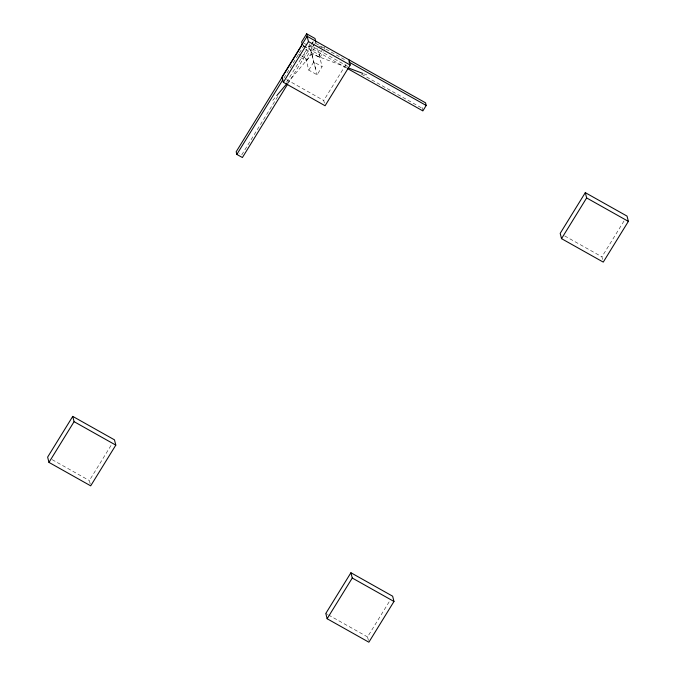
<?xml version="1.0" encoding="UTF-8"?>
<svg xmlns="http://www.w3.org/2000/svg" width="676" height="676" viewBox="0 0 676 676"><rect width="100%" height="100%" fill="white"/><g stroke="black" fill="none" stroke-linecap="round" stroke-linejoin="round"><path stroke-width="0.51" stroke-dasharray="3.38 2.54" d="M283.878 78.12L303.803 45.807L303.355 44.05M277.701 96.55L241.729 154.888L239.346 153.553M286.556 82.193L308.695 46.298L309.363 48.934L288.331 83.038M310.977 45.005L309.98 46.636L307.47 45.224M311.484 44.193L312.988 41.751M311.881 44.168L313.318 41.836M346.534 67.997L311.594 48.359L314.94 42.926L346.205 60.502M300.668 57.654L306.515 60.941L305.848 58.305L314.382 44.455M314.881 43.644L315.886 42.013M306.515 60.941L316.055 45.469M308.755 70.11L313.782 61.964L322.122 66.654L317.103 74.799L308.755 70.11L304.2 52.103M305.696 49.517L319.883 57.485L319.216 54.849L322.731 49.145M319.883 57.485L323.398 51.79M90.254 484.084L89.359 480.56L111.743 444.267M324.412 103.115L323.745 100.471L346.129 64.178M422.863 110.898L422.196 108.261L423.624 105.929M368.42 640.442L367.524 636.919L389.908 600.618M602.586 259.466L601.919 256.829L624.303 220.528M272.766 100.352L276.129 96.364M287.587 82.81L311.839 54.114L347.05 67.448M363.68 73.743L368.564 75.594M319.064 46.061L324.066 48.875M347.709 66.392L310.926 45.715L311.594 48.359M361.499 74.149L422.196 108.261M304.132 43.348L306.642 44.76M303.803 45.807L309.363 48.934M303.355 45.934L319.216 54.849M298.336 54.08L300.837 55.483M301.673 55.956L305.848 58.305M286.556 79.565L323.745 100.471M564.722 235.924L601.919 256.829M52.17 459.663L89.359 480.56M325.807 613.462L327.615 614.484M328.528 614.991L367.524 636.919M324.235 46.703L324.902 49.34M317.568 48.655L322.122 66.654M309.202 43.855L317.103 74.799M311.839 54.114L316.106 71.022"/><path stroke-width="1.01" d="M315.886 42.013L314.999 38.49L306.65 33.8L301.631 41.946L302.299 44.582M72.746 416.382L47.633 457.111L48.968 462.392L90.694 485.841L115.807 445.121L114.472 439.839L72.746 416.382L74.081 421.663L48.968 462.392M347.456 68.521L422.863 110.898L426.21 105.473L425.542 102.828L307.132 36.293L282.019 77.022L283.362 82.303L325.08 105.752L350.193 65.031L348.858 59.75M302.578 44.067L236.169 151.762L236.837 154.407L242.397 157.533L287.782 83.934M236.837 154.407L282.771 79.912M283.362 82.303L308.476 41.574L307.132 36.293M350.92 572.741L325.807 613.462L327.142 618.743L368.868 642.2L393.981 601.479L392.638 596.198L350.92 572.741L352.255 578.022L327.142 618.743M585.306 192.652L560.193 233.372L561.528 238.653L603.254 262.111L628.367 221.382L627.032 216.1L585.306 192.652L586.641 197.933L561.528 238.653M276.805 95.569L286.911 83.613M348.03 67.82L362.699 73.371M348.968 62.057L426.21 105.473M308.476 41.574L350.193 65.031M586.641 197.933L628.367 221.382M74.081 421.663L115.807 445.121M352.255 578.022L393.981 601.479M306.65 33.8L307.419 36.817"/></g></svg>
